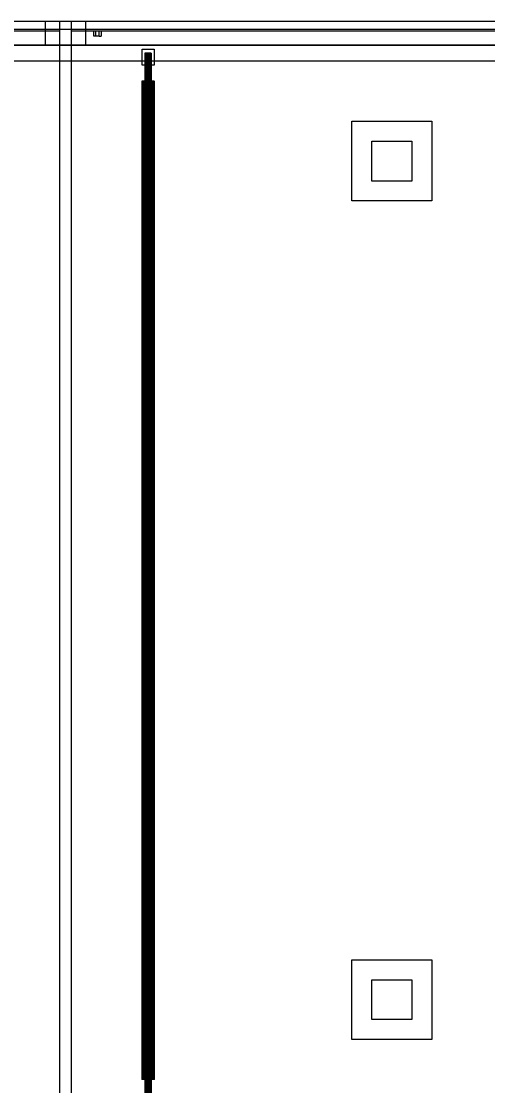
# Model space of a CAD drawing. Header units: millimetres. Extents: x -191664 to 191490, y -197311 to 10263.
# Drawn here: x 55940 to 57107, y -19266 to -16600 of the extents above; entities that cross this region are included whole.
import ezdxf

# ---------------------------------------------------------------- set-up
doc = ezdxf.new("R2010")
doc.units = ezdxf.units.MM
doc.layers.add('COTAS_INSTALACION_P', color=30, linetype='Continuous', lineweight=0)
doc.layers.add('superior_secador', color=7, linetype='Continuous', lineweight=0)
doc.dimstyles.new('PLANTA_100', dxfattribs={"dimtxt": 250, "dimasz": 150, "dimexe": 150, "dimexo": 80, "dimgap": 100, "dimtad": 1, "dimtih": 1, "dimtoh": 1, "dimdec": 1, "dimdsep": 46, "dimcen": 0.09, "dimclrd": 1, "dimclre": 1, "dimclrt": 1, "dimadec": 0, "dimazin": 0, "dimtfac": 1, "dimtdec": 4, "dimtofl": 0, "dimtmove": 0, "dimatfit": 3, "dimfxl": 1, "dimtolj": 1, "dimtzin": 0, "dimarcsym": 0})

# ---------------------------------------------------------------- blocks, each defined once
blk = doc.blocks.new('*D5')
at = {"layer": 'COTAS_INSTALACION_P', "color": 1, "lineweight": -2, "transparency": 16777216}
for p, q in [((-1000, -18080), (-1000, -25850)), ((60117.1, -18080), (60117.1, -25850)), ((-850, -25700), (59967.1, -25700))]:
    blk.add_line(p, q, dxfattribs=at)
at = {"layer": 'COTAS_INSTALACION_P', "color": 1, "transparency": 16777216}
for points in [[(-850, -25675), (-850, -25725), (-1000, -25700)], [(59967.1, -25675), (59967.1, -25725), (60117.1, -25700)]]:
    blk.add_solid(points, dxfattribs=at)
at = {"layer": 'Defpoints', "color": 0, "transparency": 16777216}
for p in [(-1000, -18000), (60117.1, -18000), (60117.1, -25700)]:
    blk.add_point(p, dxfattribs=at)

msp = doc.modelspace()

# ---------------------------------------------------------------- linework, layer by layer
at = {"layer": 'superior_secador', "color": 9, "true_color": 0xb8c6c1}
for p, q in [((37717.12, -16600), (57467.12, -16600)), ((56035.45, -16625), (56035.45, -19375)), ((56065.45, -19375), (56065.45, -16625))]:
    msp.add_line(p, q, dxfattribs=at)
at = {"layer": 'superior_secador', "color": 251, "true_color": 0x536a64}
for p, q in [((37717.12, -16600), (57717.12, -16600)), ((56000.45, -16660), (56000.45, -16600)), ((56000.45, -16600), (56100.45, -16600)), ((56100.45, -16600), (56100.45, -16660)), ((37717.12, -16620), (57717.12, -16620)), ((57717.12, -16660), (37717.12, -16660)), ((56100.45, -16660), (56000.45, -16660)), ((56817.12, -17000), (56817.12, -16900)), ((56817.12, -16900), (56917.12, -16900)), ((56917.12, -16900), (56917.12, -17000)), ((56917.12, -17000), (56817.12, -17000)), ((56817.12, -19100), (56817.12, -19000)), ((56817.12, -19000), (56917.12, -19000)), ((56917.12, -19000), (56917.12, -19100)), ((56917.12, -19100), (56817.12, -19100))]:
    msp.add_line(p, q, dxfattribs=at)
at = {"layer": 'superior_secador', "color": 254, "true_color": 0xd8e0dc}
for p, q in [((54398.78, -16600), (56035.45, -16600)), ((56035.45, -16600), (56035.45, -16625)), ((56065.45, -16625), (56065.45, -16600)), ((56065.45, -16600), (57702.12, -16600)), ((56035.45, -16625), (54398.78, -16625)), ((57702.12, -16625), (56065.45, -16625))]:
    msp.add_line(p, q, dxfattribs=at)
at = {"layer": 'superior_secador', "color": 43, "true_color": 0xe7bf45}
for p, q in [((56125.95, -16625), (56121.45, -16625)), ((56121.45, -16637), (56121.45, -16625)), ((56134.95, -16625), (56125.95, -16625)), ((56125.95, -16637), (56125.95, -16625)), ((56139.45, -16625), (56134.95, -16625)), ((56134.95, -16637), (56134.95, -16625)), ((56139.45, -16625), (56139.45, -16637)), ((56125.95, -16637), (56121.45, -16637)), ((56134.95, -16637), (56125.95, -16637)), ((56134.95, -16637), (56139.45, -16637))]:
    msp.add_line(p, q, dxfattribs=at)
at = {"layer": 'superior_secador', "color": 8, "true_color": 0x617680}
for p, q in [((38067.12, -16660), (57367.12, -16660)), ((56242.12, -16710), (56242.12, -16670)), ((56242.12, -16670), (56272.12, -16670)), ((56272.12, -16670), (56272.12, -16710)), ((57367.12, -16700), (38067.12, -16700)), ((56272.12, -16710), (56242.12, -16710))]:
    msp.add_line(p, q, dxfattribs=at)
at = {"layer": 'superior_secador', "color": 253, "true_color": 0xa4b0b5}
for p, q in [((56249.39, -16680), (56249.12, -16680)), ((56249.12, -16680), (56249.12, -19320)), ((56250.19, -16680), (56249.39, -16680)), ((56249.39, -16680), (56249.39, -19320)), ((56251.46, -16680), (56250.19, -16680)), ((56250.19, -16680), (56250.19, -19320)), ((56253.12, -16680), (56251.46, -16680)), ((56251.46, -16680), (56251.46, -19320)), ((56255.05, -16680), (56253.12, -16680)), ((56253.12, -16680), (56253.12, -19320)), ((56257.12, -16680), (56255.05, -16680)), ((56255.05, -16680), (56255.05, -19320)), ((56259.19, -16680), (56257.12, -16680)), ((56257.12, -16680), (56257.12, -19320)), ((56261.12, -16680), (56259.19, -16680)), ((56259.19, -16680), (56259.19, -19320)), ((56262.77, -16680), (56261.12, -16680)), ((56261.12, -16680), (56261.12, -19320)), ((56264.04, -16680), (56262.77, -16680)), ((56262.77, -16680), (56262.77, -19320)), ((56264.84, -16680), (56264.04, -16680)), ((56264.04, -16680), (56264.04, -19320)), ((56264.84, -16680), (56265.12, -16680)), ((56264.84, -16680), (56264.84, -19320)), ((56265.12, -19320), (56265.12, -16680)), ((56241.66, -16750), (56241.12, -16750)), ((56241.12, -16750), (56241.12, -19250)), ((56243.26, -16750), (56241.66, -16750)), ((56241.66, -16750), (56241.66, -19250)), ((56245.8, -16750), (56243.26, -16750)), ((56243.26, -16750), (56243.26, -19250)), ((56249.12, -16750), (56245.8, -16750)), ((56245.8, -16750), (56245.8, -19250)), ((56252.97, -16750), (56249.12, -16750)), ((56249.12, -16750), (56249.12, -19250)), ((56257.12, -16750), (56252.97, -16750)), ((56252.97, -16750), (56252.97, -19250)), ((56261.26, -16750), (56257.12, -16750)), ((56257.12, -16750), (56257.12, -19250)), ((56265.12, -16750), (56261.26, -16750)), ((56261.26, -16750), (56261.26, -19250)), ((56268.43, -16750), (56265.12, -16750)), ((56265.12, -16750), (56265.12, -19250)), ((56270.97, -16750), (56268.43, -16750)), ((56268.43, -16750), (56268.43, -19250)), ((56272.57, -16750), (56270.97, -16750)), ((56270.97, -16750), (56270.97, -19250)), ((56272.57, -16750), (56273.12, -16750)), ((56272.57, -16750), (56272.57, -19250)), ((56273.12, -19250), (56273.12, -16750)), ((56241.66, -19250), (56241.12, -19250)), ((56243.26, -19250), (56241.66, -19250)), ((56245.8, -19250), (56243.26, -19250)), ((56249.12, -19250), (56245.8, -19250)), ((56252.97, -19250), (56249.12, -19250)), ((56257.12, -19250), (56252.97, -19250)), ((56261.26, -19250), (56257.12, -19250)), ((56265.12, -19250), (56261.26, -19250)), ((56268.43, -19250), (56265.12, -19250)), ((56270.97, -19250), (56268.43, -19250)), ((56272.57, -19250), (56270.97, -19250)), ((56273.12, -19250), (56272.57, -19250))]:
    msp.add_line(p, q, dxfattribs=at)
at = {"layer": 'superior_secador', "color": 252, "true_color": 0x798e91}
for p, q in [((56767.12, -17050), (56767.12, -16850)), ((56767.12, -16850), (56967.12, -16850)), ((56967.12, -16850), (56967.12, -17050)), ((56967.12, -17050), (56767.12, -17050)), ((56767.12, -19150), (56767.12, -18950)), ((56767.12, -18950), (56967.12, -18950)), ((56967.12, -18950), (56967.12, -19150)), ((56967.12, -19150), (56767.12, -19150))]:
    msp.add_line(p, q, dxfattribs=at)

# ---------------------------------------------------------------- dimensions: what is measured, and where the dimension line sits
at = {"layer": 'COTAS_INSTALACION_P'}
dim = msp.add_aligned_dim(p1=(-1000, -18000), p2=(60117.12, -18000), distance=-7700, text='<> P', dimstyle='PLANTA_100', dxfattribs=at)
dim.commit()
dim.dimension.update_dxf_attribs({"geometry": '*D5', "text_midpoint": (29558.56, -25700)})

doc.saveas('drawing.dxf')
